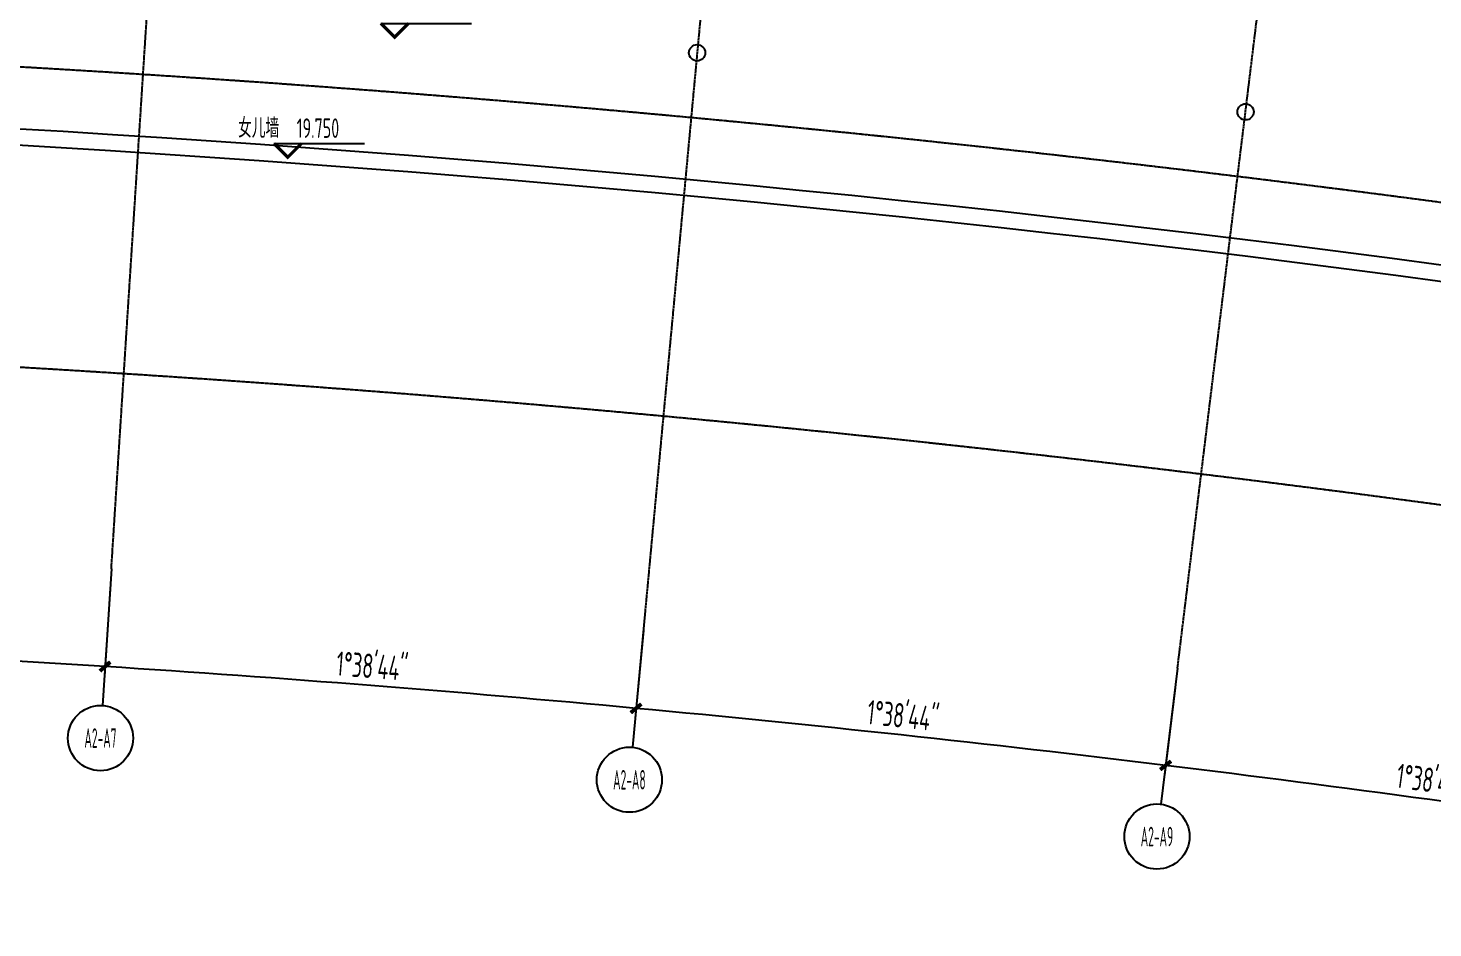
# Model space of a CAD drawing. Header units: millimetres. Extents: x 11536546 to 24947533, y -12764720 to -6308891.
# Drawn here: x 11795811 to 11817366, y -6414175 to -6400371 of the extents above; entities that cross this region are included whole.
import ezdxf
from ezdxf.enums import TextEntityAlignment as Align

# ---------------------------------------------------------------- set-up
doc = ezdxf.new("R2010")
doc.units = ezdxf.units.MM
doc.header["$LTSCALE"] = 10
doc.linetypes.add('A2-RG-AXIS$0$CENTER', pattern=[2, 1.25, -0.25, 0.25, -0.25])
doc.linetypes.add('A2-RG-AXIS$0$DOTE', pattern=[2.42, 2, -0.2, 0.02, -0.2])
for name, color, linetype in [('A2-RG-AXIS$0$A-AXIS', 1, 'Continuous'), ('A2-RG-AXIS$0$A-DIMS-100', 1, 'Continuous'), ('A2-RG-AXIS$0$A-GRID', 1, 'A2-RG-AXIS$0$CENTER'), ('A2-RG-AXIS$0$A-SYMB', 4, 'Continuous'), ('A2-RI-F5$0$$2$A-SYMB', 4, 'Continuous'), ('A2-RI-F5$0$A-COLUMN', 9, 'Continuous'), ('A2-RI-F5$0$A-ROOF-DRAN', 175, 'Continuous'), ('A2-RI-F5$0$A-ROOF-EDGE', 2, 'Continuous'), ('A2-RI-F5$0$an-wall', 4, 'Continuous')]:
    doc.layers.add(name, color=color, linetype=linetype)
doc.styles.add('A2-RG-AXIS$0$ECADI', font='hzs.shx', dxfattribs={"width": 0.7, "bigfont": 'hztxt.shx'})
doc.styles.add('A2-RG-AXIS$0$XD2008', font='hzs.shx', dxfattribs={"width": 0.7, "bigfont": 'hztxt.shx'})
doc.styles.add('A2-RI-F5$0$$0$XD2008', font='hzs.shx', dxfattribs={"width": 0.7, "bigfont": 'hztxt.shx'})
doc.dimstyles.new('A2-RG-AXIS$0$XD150', dxfattribs={"dimscale": 300, "dimtxt": 2.5, "dimasz": 1.5, "dimexe": 1, "dimexo": 2, "dimgap": 0.5, "dimtad": 1, "dimdec": 0, "dimdsep": 46, "dimtxsty": 'A2-RG-AXIS$0$XD2008', "dimcen": 2.5, "dimclrt": 4, "dimaunit": 1, "dimadec": 3, "dimazin": 0, "dimtfac": 1, "dimtdec": 0, "dimtmove": 2, "dimatfit": 3, "dimfxl": 0, "dimtolj": 1, "dimtzin": 0, "dimarcsym": 0})

# ---------------------------------------------------------------- blocks, each defined once
blk = doc.blocks.new('A2-RG-AXIS$0$ECADI-TAG-GRID')
at = {"color": 13}
blk.add_circle((0, 0), 5, dxfattribs=at)
at = {"style": 'A2-RG-AXIS$0$ECADI', "width": 0.7}
blk.add_attdef('GRID', text='', height=5, dxfattribs=at).set_placement((0, 0), align=Align.MIDDLE)
blk = doc.blocks.new('A2-RG-AXIS$0$_ArchTick')
at = {"color": 0, "linetype": 'ByBlock', "const_width": 0.4}
blk.add_lwpolyline([(-0.5, -0.5), (0.5, 0.5)], dxfattribs=at)
blk = doc.blocks.new('*D494')
at = {"layer": 'A2-RG-AXIS$0$A-DIMS-100', "color": 0, "lineweight": -2, "ltscale": 3, "transparency": 16777216}
for p, q in [((11813411, -6410491), (11813247, -6411831)), ((11821542, -6411603), (11821340, -6412938))]:
    blk.add_line(p, q, dxfattribs=at)
blk.add_arc((11778731, -6694179), 284600, 81.38492, 83.03034, dxfattribs=at)
at = {"layer": 'Defpoints', "color": 0, "ltscale": 3, "transparency": 16777216}
for p in [(11813447, -6410193), (11821587, -6411307), (11818667, -6412395), (11778731, -6694179)]:
    blk.add_point(p, dxfattribs=at)
at = {"layer": 'A2-RG-AXIS$0$A-DIMS-100', "color": 0, "lineweight": -2, "ltscale": 3, "transparency": 16777216, "xscale": 150, "yscale": 150, "zscale": 150}
for p, rotation in [((11813265, -6411682), 173.0303374560399), ((11821363, -6412790), 351.3849186940221)]:
    blk.add_blockref('A2-RG-AXIS$0$_ArchTick', p, dxfattribs=dict(at, rotation=rotation))
at = {"layer": 'A2-RG-AXIS$0$A-DIMS-100', "color": 4, "ltscale": 3, "transparency": 16777216, "insert": (11817358, -6411911), "char_height": 375, "attachment_point": 5, "rotation": 352.2076, "style": 'A2-RG-AXIS$0$XD2008'}
blk.add_mtext('\\A1;1°38\'44"', dxfattribs=at)
blk = doc.blocks.new('*D498')
at = {"layer": 'A2-RG-AXIS$0$A-DIMS-100', "color": 0, "lineweight": -2, "ltscale": 3, "transparency": 16777216}
for p, q in [((11788872, -6408559), (11788824, -6409908)), ((11797069, -6408968), (11796982, -6410315))]:
    blk.add_line(p, q, dxfattribs=at)
blk.add_arc((11778731, -6694179), 284600, 86.32117, 87.96659, dxfattribs=at)
at = {"layer": 'Defpoints', "color": 0, "ltscale": 3, "transparency": 16777216}
for p in [(11788882, -6408259), (11797088, -6408668), (11794272, -6410003), (11778731, -6694179)]:
    blk.add_point(p, dxfattribs=at)
at = {"layer": 'A2-RG-AXIS$0$A-DIMS-100', "color": 0, "lineweight": -2, "ltscale": 3, "transparency": 16777216, "xscale": 150, "yscale": 150, "zscale": 150}
for p, rotation in [((11788829, -6409758), 177.9665933294709), ((11796992, -6410165), 356.3211745693902)]:
    blk.add_blockref('A2-RG-AXIS$0$_ArchTick', p, dxfattribs=dict(at, rotation=rotation))
at = {"layer": 'A2-RG-AXIS$0$A-DIMS-100', "color": 4, "ltscale": 3, "transparency": 16777216, "insert": (11792927, -6409634), "char_height": 375, "attachment_point": 5, "rotation": 357.1439, "style": 'A2-RG-AXIS$0$XD2008'}
blk.add_mtext('\\A1;1°38\'44"', dxfattribs=at)
blk = doc.blocks.new('*D500')
at = {"layer": 'A2-RG-AXIS$0$A-DIMS-100', "color": 0, "lineweight": -2, "ltscale": 3, "transparency": 16777216}
for p, q in [((11797069, -6408968), (11796982, -6410315)), ((11805251, -6409612), (11805125, -6410956))]:
    blk.add_line(p, q, dxfattribs=at)
blk.add_arc((11778731, -6694179), 284600, 84.67576, 86.32117, dxfattribs=at)
at = {"layer": 'Defpoints', "color": 0, "ltscale": 3, "transparency": 16777216}
for p in [(11797088, -6408668), (11805278, -6409313), (11802425, -6410567), (11778731, -6694179)]:
    blk.add_point(p, dxfattribs=at)
at = {"layer": 'A2-RG-AXIS$0$A-DIMS-100', "color": 0, "lineweight": -2, "ltscale": 3, "transparency": 16777216, "xscale": 150, "yscale": 150, "zscale": 150}
for p, rotation in [((11796992, -6410165), 176.3211745693895), ((11805139, -6410807), 354.6757558073726)]:
    blk.add_blockref('A2-RG-AXIS$0$_ArchTick', p, dxfattribs=dict(at, rotation=rotation))
at = {"layer": 'A2-RG-AXIS$0$A-DIMS-100', "color": 4, "ltscale": 3, "transparency": 16777216, "insert": (11801091, -6410159), "char_height": 375, "attachment_point": 5, "rotation": 355.4985, "style": 'A2-RG-AXIS$0$XD2008'}
blk.add_mtext('\\A1;1°38\'44"', dxfattribs=at)
blk = doc.blocks.new('*D502')
at = {"layer": 'A2-RG-AXIS$0$A-DIMS-100', "color": 0, "lineweight": -2, "ltscale": 3, "transparency": 16777216}
for p, q in [((11805251, -6409612), (11805125, -6410956)), ((11813411, -6410491), (11813247, -6411831))]:
    blk.add_line(p, q, dxfattribs=at)
blk.add_arc((11778731, -6694179), 284600, 83.03033, 84.67575, dxfattribs=at)
at = {"layer": 'Defpoints', "color": 0, "ltscale": 3, "transparency": 16777216}
for p in [(11805278, -6409313), (11813447, -6410193), (11810559, -6411364), (11778731, -6694179)]:
    blk.add_point(p, dxfattribs=at)
at = {"layer": 'A2-RG-AXIS$0$A-DIMS-100', "color": 0, "lineweight": -2, "ltscale": 3, "transparency": 16777216, "xscale": 150, "yscale": 150, "zscale": 150}
for p, rotation in [((11805139, -6410807), 174.6757533726868), ((11813265, -6411682), 353.0303346106688)]:
    blk.add_blockref('A2-RG-AXIS$0$_ArchTick', p, dxfattribs=dict(at, rotation=rotation))
at = {"layer": 'A2-RG-AXIS$0$A-DIMS-100', "color": 4, "ltscale": 3, "transparency": 16777216, "insert": (11809237, -6410919), "char_height": 375, "attachment_point": 5, "rotation": 353.853, "style": 'A2-RG-AXIS$0$XD2008'}
blk.add_mtext('\\A1;1°38\'44"', dxfattribs=at)
blk = doc.blocks.new('A2-RI-F5$0$$2$ECADI-TAG-HGHT（国标）')
at = {"color": 1}
blk.add_line((-2.12, 2.12), (11.77, 2.12), dxfattribs=at)
at = {"color": 1, "const_width": 0.5}
blk.add_lwpolyline([(-2.12, 2.12), (0, 0), (2.12, 2.12)], dxfattribs=at)
at = {"style": 'A2-RI-F5$0$$0$XD2008', "width": 0.7}
blk.add_attdef('FL', text='', height=3, dxfattribs=at).set_placement((-2.69, 2.97), align=Align.RIGHT)
for tag, p in [('F.F.L.', (2.28, 2.97)), ('T.O.S.', (2.28, -1.1))]:
    blk.add_attdef(tag, p, '', height=3, dxfattribs=at)
blk = doc.blocks.new('A2-RI-F5')
at = {"layer": 'A2-RI-F5$0$A-COLUMN'}
for centre in [(11806076, -6400750), (11814491, -6401656)]:
    blk.add_circle(centre, 125, dxfattribs=at)
at = {"layer": 'A2-RI-F5$0$A-ROOF-DRAN'}
blk.add_arc((11778731, -6694179), 299750, 77.09857, 93.89836, dxfattribs=at)
at = {"layer": 'A2-RI-F5$0$A-ROOF-EDGE'}
for radius, start, end in [(292750, 76.29192, 95.32205), (292500, 76.24299, 95.37098)]:
    blk.add_arc((11778731, -6694179), radius, start, end, dxfattribs=at)
at = {"layer": 'A2-RI-F5$0$an-wall'}
blk.add_arc((11778730, -6694179), 297150, 76.6606, 94.29744, dxfattribs=at)
at = {"layer": 'A2-RI-F5$0$$2$A-SYMB'}
ref = blk.add_blockref('A2-RI-F5$0$$2$ECADI-TAG-HGHT（国标）', (11801435, -6400511), dxfattribs=dict(at, xscale=100, yscale=100, zscale=100))
ref.add_attrib('F.F.L.', '18.900（结构）', (11801572, -6400215), dxfattribs={"layer": '0', "height": 300, "style": 'A2-RI-F5$0$$0$XD2008', "width": 0.7})
ref = blk.add_blockref('A2-RI-F5$0$$2$ECADI-TAG-HGHT（国标）', (11799794, -6402353), dxfattribs=dict(at, xscale=100, yscale=100, zscale=100))
ref.add_attrib('F.F.L.', '19.750', (11799932, -6402056), dxfattribs={"layer": '0', "height": 300, "style": 'A2-RI-F5$0$$0$XD2008', "width": 0.7})
ref.add_attrib('FL', '女儿墙', dxfattribs={"layer": '0', "height": 300, "style": 'A2-RI-F5$0$$0$XD2008', "width": 0.7}).set_placement((11799663, -6402055), align=Align.RIGHT)
blk = doc.blocks.new('A2-RG-AXIS')
at = {"layer": 'A2-RG-AXIS$0$A-AXIS', "ltscale": 3}
for p, q in [((11797087.9, -6408668.2), (11796953.2, -6410763.9)), ((11805278.5, -6409313.1), (11805083.6, -6411404)), ((11813447.2, -6410192.8), (11813192.3, -6412277.3))]:
    blk.add_line(p, q, dxfattribs=at)
at = {"layer": 'A2-RG-AXIS$0$A-GRID', "linetype": 'A2-RG-AXIS$0$DOTE'}
for p, q in [((11809008.7, -6369286.5), (11805278.5, -6409313.1)), ((11813447.2, -6410192.8), (11818325.2, -6370289.9)), ((11797087.9, -6408668.2), (11798031.1, -6393998.6))]:
    blk.add_line(p, q, dxfattribs=at)
for radius, start, end in [(300800, 75.589285, 95.407644), (293700, 75.589281, 95.407645), (289100, 75.589281, 95.407645)]:
    blk.add_arc((11778730.7, -6694178.7), radius, start, end, dxfattribs=at)
at = {"layer": 'A2-RG-AXIS$0$A-SYMB'}
ref = blk.add_blockref('A2-RG-AXIS$0$ECADI-TAG-GRID', (11796921.1, -6411262.9), dxfattribs=dict(at, xscale=100, yscale=100, zscale=100))
ref.add_attrib('GRID', 'A2-A7', dxfattribs={"layer": '0', "extrusion": (0, 0, -1), "height": 300, "style": 'A2-RG-AXIS$0$ECADI', "text_generation_flag": 2, "width": 0.5}).set_placement((-11796921.1, -6411262.9), align=Align.MIDDLE)
ref = blk.add_blockref('A2-RG-AXIS$0$ECADI-TAG-GRID', (11805037.2, -6411901.9), dxfattribs=dict(at, xscale=100, yscale=100, zscale=100))
ref.add_attrib('GRID', 'A2-A8', dxfattribs={"layer": '0', "extrusion": (0, 0, -1), "height": 300, "style": 'A2-RG-AXIS$0$ECADI', "text_generation_flag": 2, "width": 0.5}).set_placement((-11805037.2, -6411901.9), align=Align.MIDDLE)
ref = blk.add_blockref('A2-RG-AXIS$0$ECADI-TAG-GRID', (11813131.7, -6412773.6), dxfattribs=dict(at, xscale=100, yscale=100, zscale=100))
ref.add_attrib('GRID', 'A2-A9', dxfattribs={"layer": '0', "extrusion": (0, 0, -1), "height": 300, "style": 'A2-RG-AXIS$0$ECADI', "text_generation_flag": 2, "width": 0.5}).set_placement((-11813131.7, -6412773.6), align=Align.MIDDLE)
at = {"layer": 'A2-RG-AXIS$0$A-DIMS-100', "ltscale": 3}
for base, p1, p2, picture, middle in [((11794272.1, -6410003.4), (11788882.2, -6408258.9), (11797087.9, -6408668.2), '*D498', (11792926.6, -6409634.4)), ((11802425.5, -6410566.8), (11797087.9, -6408668.2), (11805278.5, -6409313.1), '*D500', (11801091.2, -6410159.3)), ((11810559.4, -6411364.1), (11813447.2, -6410192.8), (11805278.5, -6409313.1), '*D502', (11809237.3, -6410918.5)), ((11818667, -6412394.7), (11813447.2, -6410192.8), (11821587.2, -6411306.8), '*D494', (11817358.3, -6411911.3))]:
    dim = blk.add_angular_dim_3p(base=base, center=(11778730.7, -6694178.7), p1=p1, p2=p2, dimstyle='A2-RG-AXIS$0$XD150', override={"dimscale": 150, "dimasz": 1, "dimblk": 'A2-RG-AXIS$0$_ArchTick', "dimadec": 4}, dxfattribs=at)
    dim.commit()
    dim.dimension.update_dxf_attribs({"geometry": picture, "text_midpoint": middle})

msp = doc.modelspace()

# ---------------------------------------------------------------- block references
for name in ['A2-RG-AXIS', 'A2-RI-F5']:
    msp.add_blockref(name, (0, 0))

doc.saveas('drawing.dxf')
